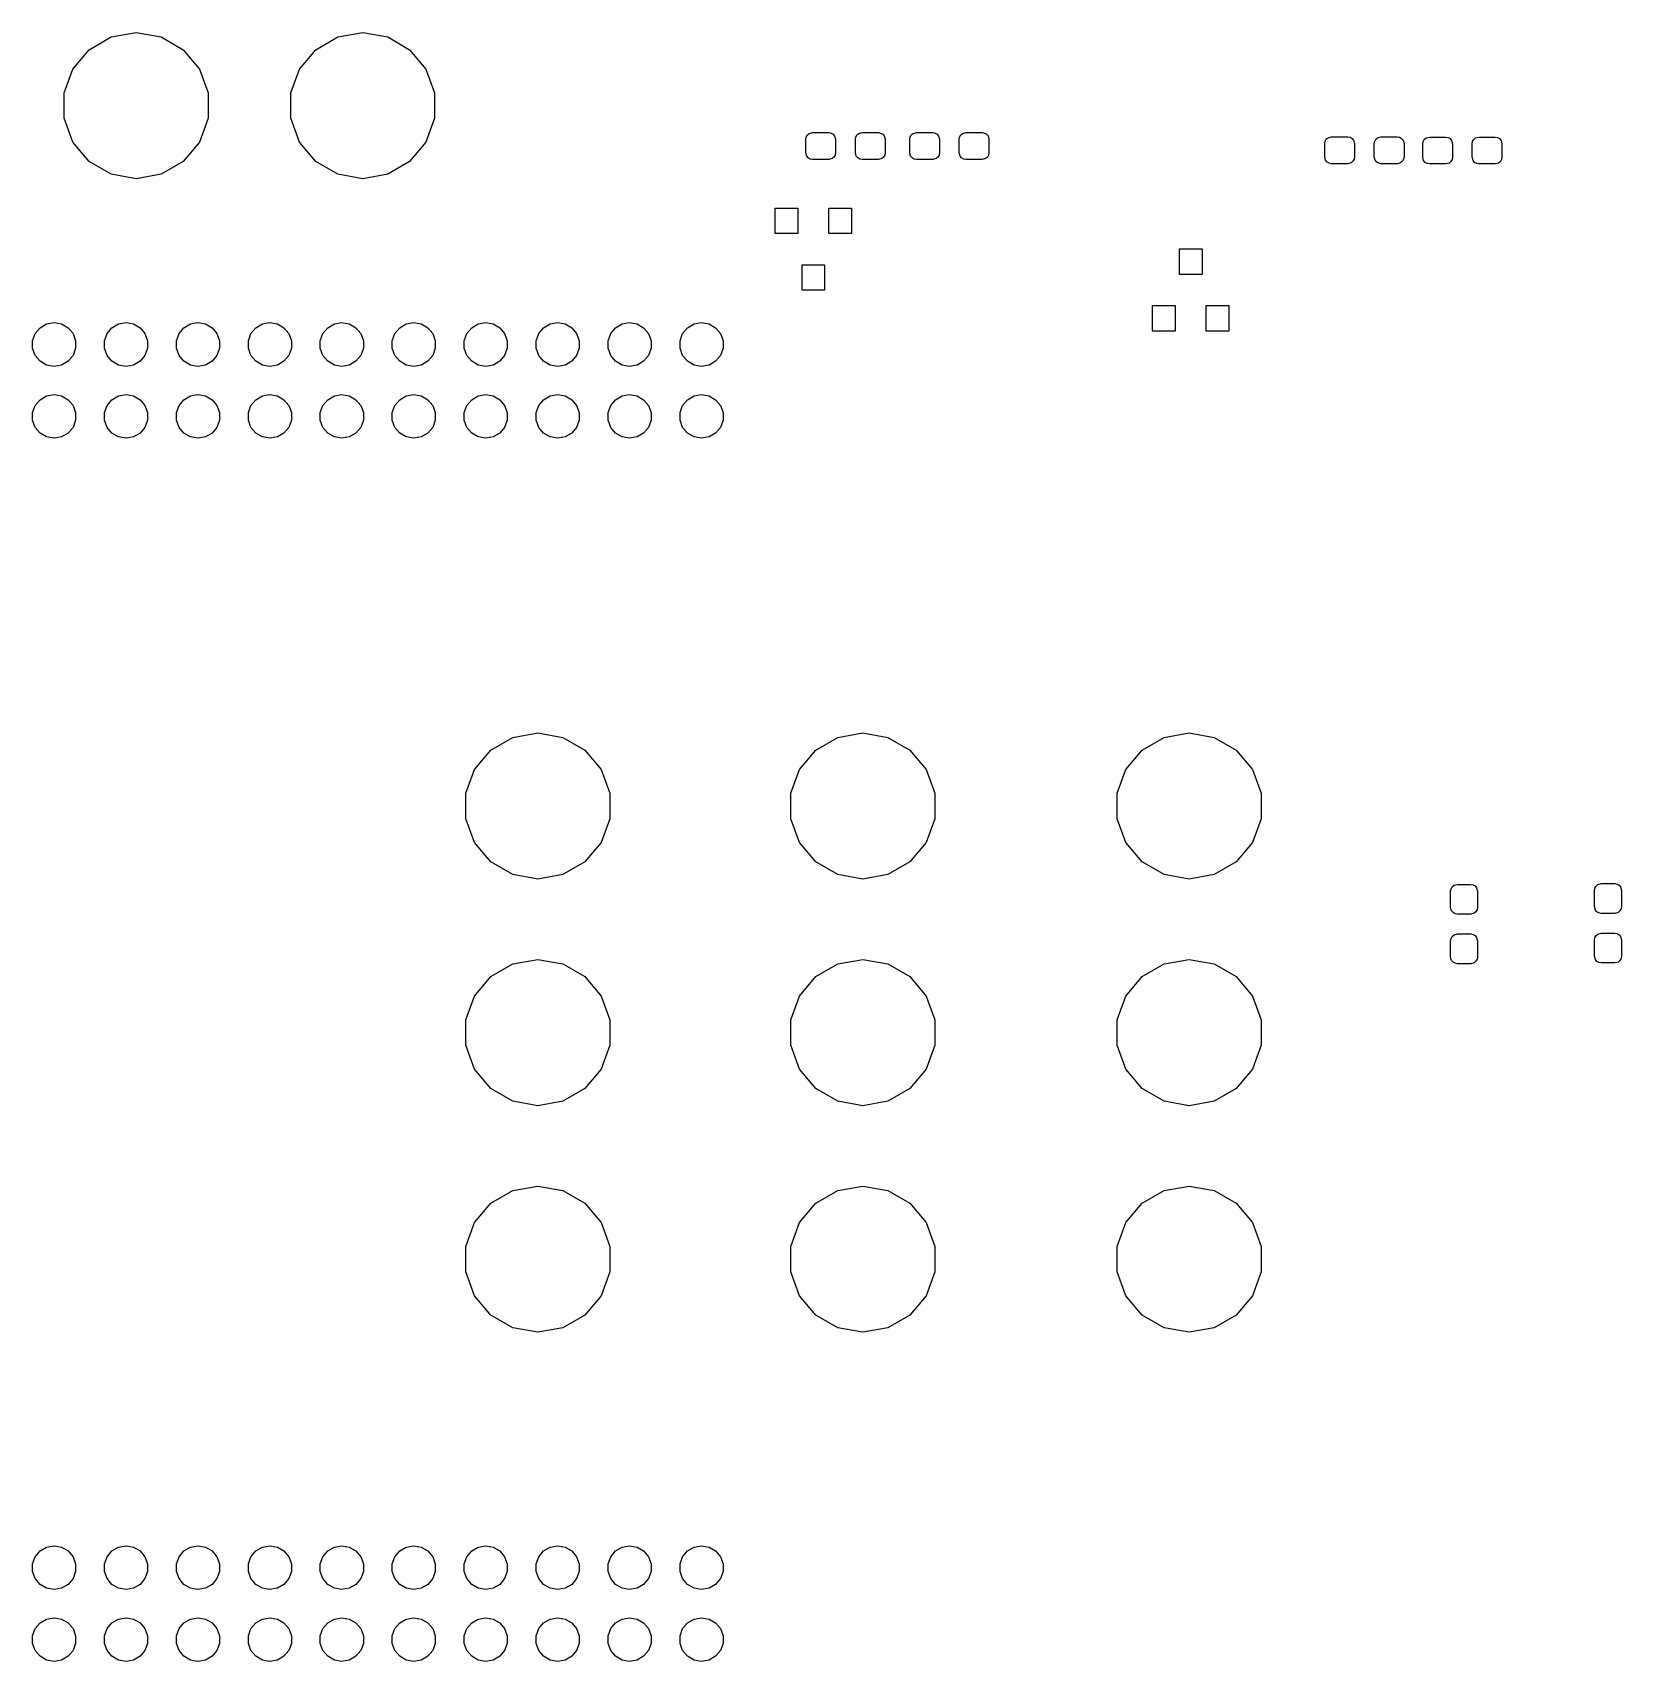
# Model space of a CAD drawing. Extents: x 121 to 242, y -123 to -66.
# Drawn here: x 121.2 to 177.3, y -123.2 to -65.7 of the extents above; entities that cross this region are included whole.
import ezdxf

# ---------------------------------------------------------------- set-up
doc = ezdxf.new("R2010")
doc.units = 0
doc.header["$MEASUREMENT"] = 0
doc.layers.add('BLACK', color=7, linetype='CONTINUOUS')

msp = doc.modelspace()

# ---------------------------------------------------------------- linework, layer by layer
at = {"layer": 'BLACK', "linetype": 'CONTINUOUS'}
for p, q in [((123.158, -66.2994), (123.933, -65.8516)), ((123.933, -65.8516), (124.816, -65.696)), ((124.816, -65.696), (125.698, -65.8516)), ((125.698, -65.8516), (126.473, -66.2994)), ((131.159, -66.2994), (131.934, -65.8516)), ((131.934, -65.8516), (132.817, -65.696)), ((132.817, -65.696), (133.699, -65.8516)), ((133.699, -65.8516), (134.474, -66.2994)), ((122.582, -66.9856), (123.158, -66.2994)), ((126.473, -66.2994), (127.049, -66.9856)), ((130.583, -66.9856), (131.159, -66.2994)), ((134.474, -66.2994), (135.05, -66.9856)), ((122.276, -67.8273), (122.582, -66.9856)), ((127.049, -66.9856), (127.356, -67.8273)), ((130.277, -67.8273), (130.583, -66.9856)), ((135.05, -66.9856), (135.357, -67.8273)), ((122.276, -68.7231), (122.276, -67.8273)), ((127.356, -67.8273), (127.356, -68.7231)), ((130.277, -68.7231), (130.277, -67.8273)), ((135.357, -67.8273), (135.357, -68.7231)), ((122.582, -69.5648), (122.276, -68.7231)), ((127.356, -68.7231), (127.049, -69.5648)), ((130.583, -69.5648), (130.277, -68.7231)), ((135.357, -68.7231), (135.05, -69.5648)), ((123.158, -70.251), (122.582, -69.5648)), ((127.049, -69.5648), (126.473, -70.251)), ((131.159, -70.251), (130.583, -69.5648)), ((135.05, -69.5648), (134.474, -70.251)), ((148.46, -69.4645), (148.474, -69.3833)), ((148.46, -69.9395), (148.46, -69.4645)), ((148.474, -69.3833), (148.516, -69.3118)), ((148.516, -69.3118), (148.579, -69.2588)), ((148.579, -69.2588), (148.697, -69.227)), ((148.697, -69.227), (149.272, -69.227)), ((149.272, -69.227), (149.354, -69.2413)), ((149.354, -69.2413), (149.425, -69.2826)), ((149.425, -69.2826), (149.478, -69.3457)), ((149.478, -69.3457), (149.51, -69.4645)), ((149.51, -69.4645), (149.51, -69.9395)), ((150.21, -69.4645), (150.224, -69.3833)), ((150.21, -69.9395), (150.21, -69.4645)), ((150.224, -69.3833), (150.266, -69.3118)), ((150.266, -69.3118), (150.329, -69.2588)), ((150.329, -69.2588), (150.447, -69.227)), ((150.447, -69.227), (151.022, -69.227)), ((151.022, -69.227), (151.104, -69.2413)), ((151.104, -69.2413), (151.175, -69.2826)), ((151.175, -69.2826), (151.228, -69.3457)), ((151.228, -69.3457), (151.26, -69.4645)), ((151.26, -69.4645), (151.26, -69.9395)), ((152.129, -69.4645), (152.143, -69.3833)), ((152.129, -69.9395), (152.129, -69.4645)), ((152.143, -69.3833), (152.185, -69.3118)), ((152.185, -69.3118), (152.248, -69.2588)), ((152.248, -69.2588), (152.367, -69.227)), ((152.367, -69.227), (152.941, -69.227)), ((152.941, -69.227), (153.023, -69.2413)), ((153.023, -69.2413), (153.094, -69.2826)), ((153.094, -69.2826), (153.147, -69.3457)), ((153.147, -69.3457), (153.179, -69.4645)), ((153.179, -69.4645), (153.179, -69.9395)), ((153.879, -69.4645), (153.893, -69.3833)), ((153.879, -69.9395), (153.879, -69.4645)), ((153.893, -69.3833), (153.935, -69.3118)), ((153.935, -69.3118), (153.998, -69.2588)), ((153.998, -69.2588), (154.117, -69.227)), ((154.117, -69.227), (154.691, -69.227)), ((154.691, -69.227), (154.773, -69.2413)), ((154.773, -69.2413), (154.844, -69.2826)), ((154.844, -69.2826), (154.897, -69.3457)), ((154.897, -69.3457), (154.929, -69.4645)), ((154.929, -69.4645), (154.929, -69.9395)), ((166.783, -69.6125), (166.797, -69.5313)), ((166.797, -69.5313), (166.839, -69.4598)), ((166.839, -69.4598), (166.902, -69.4068)), ((166.902, -69.4068), (167.02, -69.375)), ((167.02, -69.375), (167.595, -69.375)), ((167.595, -69.375), (167.677, -69.3893)), ((167.677, -69.3893), (167.748, -69.4306)), ((167.748, -69.4306), (167.801, -69.4937)), ((167.801, -69.4937), (167.833, -69.6125)), ((168.533, -69.6125), (168.547, -69.5313)), ((168.547, -69.5313), (168.589, -69.4598)), ((168.589, -69.4598), (168.652, -69.4068)), ((168.652, -69.4068), (168.77, -69.375)), ((168.77, -69.375), (169.345, -69.375)), ((169.345, -69.375), (169.427, -69.3893)), ((169.427, -69.3893), (169.498, -69.4306)), ((169.498, -69.4306), (169.551, -69.4937)), ((169.551, -69.4937), (169.583, -69.6125)), ((170.242, -69.6205), (170.256, -69.5393)), ((170.256, -69.5393), (170.298, -69.4678)), ((170.298, -69.4678), (170.361, -69.4148)), ((170.361, -69.4148), (170.48, -69.383)), ((170.48, -69.383), (171.054, -69.383)), ((171.054, -69.383), (171.136, -69.3973)), ((171.136, -69.3973), (171.207, -69.4386)), ((171.207, -69.4386), (171.26, -69.5018)), ((171.26, -69.5018), (171.292, -69.6205)), ((171.992, -69.6205), (172.006, -69.5393)), ((172.006, -69.5393), (172.048, -69.4678)), ((172.048, -69.4678), (172.111, -69.4148)), ((172.111, -69.4148), (172.23, -69.383)), ((172.23, -69.383), (172.804, -69.383)), ((172.804, -69.383), (172.886, -69.3973)), ((172.886, -69.3973), (172.957, -69.4386)), ((172.957, -69.4386), (173.01, -69.5018)), ((173.01, -69.5018), (173.042, -69.6205)), ((148.492, -70.0583), (148.46, -69.9395)), ((148.545, -70.1214), (148.492, -70.0583)), ((148.616, -70.1627), (148.545, -70.1214)), ((149.391, -70.1452), (149.272, -70.177)), ((149.454, -70.0922), (149.391, -70.1452)), ((149.496, -70.0207), (149.454, -70.0922)), ((149.51, -69.9395), (149.496, -70.0207)), ((150.242, -70.0583), (150.21, -69.9395)), ((150.295, -70.1214), (150.242, -70.0583)), ((150.366, -70.1627), (150.295, -70.1214)), ((151.141, -70.1452), (151.022, -70.177)), ((151.204, -70.0922), (151.141, -70.1452)), ((151.246, -70.0207), (151.204, -70.0922)), ((151.26, -69.9395), (151.246, -70.0207)), ((152.161, -70.0583), (152.129, -69.9395)), ((152.214, -70.1214), (152.161, -70.0583)), ((152.285, -70.1627), (152.214, -70.1214)), ((153.06, -70.1452), (152.941, -70.177)), ((153.123, -70.0922), (153.06, -70.1452)), ((153.165, -70.0207), (153.123, -70.0922)), ((153.179, -69.9395), (153.165, -70.0207)), ((153.911, -70.0583), (153.879, -69.9395)), ((153.964, -70.1214), (153.911, -70.0583)), ((154.035, -70.1627), (153.964, -70.1214)), ((154.81, -70.1452), (154.691, -70.177)), ((154.873, -70.0922), (154.81, -70.1452)), ((154.915, -70.0207), (154.873, -70.0922)), ((154.929, -69.9395), (154.915, -70.0207)), ((166.783, -70.0875), (166.783, -69.6125)), ((166.815, -70.2062), (166.783, -70.0875)), ((167.833, -70.0875), (167.819, -70.1687)), ((167.833, -69.6125), (167.833, -70.0875)), ((168.533, -70.0875), (168.533, -69.6125)), ((168.565, -70.2062), (168.533, -70.0875)), ((169.583, -70.0875), (169.569, -70.1687)), ((169.583, -69.6125), (169.583, -70.0875)), ((170.242, -70.0955), (170.242, -69.6205)), ((170.274, -70.2142), (170.242, -70.0955)), ((171.292, -70.0955), (171.278, -70.1767)), ((171.292, -69.6205), (171.292, -70.0955)), ((171.992, -70.0955), (171.992, -69.6205)), ((172.024, -70.2142), (171.992, -70.0955)), ((173.042, -70.0955), (173.028, -70.1767)), ((173.042, -69.6205), (173.042, -70.0955)), ((123.933, -70.6988), (123.158, -70.251)), ((124.816, -70.8544), (123.933, -70.6988)), ((125.698, -70.6988), (124.816, -70.8544)), ((126.473, -70.251), (125.698, -70.6988)), ((131.934, -70.6988), (131.159, -70.251)), ((132.817, -70.8544), (131.934, -70.6988)), ((133.699, -70.6988), (132.817, -70.8544)), ((134.474, -70.251), (133.699, -70.6988)), ((148.697, -70.177), (148.616, -70.1627)), ((149.272, -70.177), (148.697, -70.177)), ((150.447, -70.177), (150.366, -70.1627)), ((151.022, -70.177), (150.447, -70.177)), ((152.367, -70.177), (152.285, -70.1627)), ((152.941, -70.177), (152.367, -70.177)), ((154.117, -70.177), (154.035, -70.1627)), ((154.691, -70.177), (154.117, -70.177)), ((166.868, -70.2694), (166.815, -70.2062)), ((166.939, -70.3107), (166.868, -70.2694)), ((167.02, -70.325), (166.939, -70.3107)), ((167.595, -70.325), (167.02, -70.325)), ((167.714, -70.2932), (167.595, -70.325)), ((167.777, -70.2402), (167.714, -70.2932)), ((167.819, -70.1687), (167.777, -70.2402)), ((168.618, -70.2694), (168.565, -70.2062)), ((168.689, -70.3107), (168.618, -70.2694)), ((168.77, -70.325), (168.689, -70.3107)), ((169.345, -70.325), (168.77, -70.325)), ((169.464, -70.2932), (169.345, -70.325)), ((169.527, -70.2402), (169.464, -70.2932)), ((169.569, -70.1687), (169.527, -70.2402)), ((170.327, -70.2774), (170.274, -70.2142)), ((170.398, -70.3187), (170.327, -70.2774)), ((170.48, -70.333), (170.398, -70.3187)), ((171.054, -70.333), (170.48, -70.333)), ((171.173, -70.3012), (171.054, -70.333)), ((171.236, -70.2482), (171.173, -70.3012)), ((171.278, -70.1767), (171.236, -70.2482)), ((172.077, -70.2774), (172.024, -70.2142)), ((172.148, -70.3187), (172.077, -70.2774)), ((172.23, -70.333), (172.148, -70.3187)), ((172.804, -70.333), (172.23, -70.333)), ((172.923, -70.3012), (172.804, -70.333)), ((172.986, -70.2482), (172.923, -70.3012)), ((173.028, -70.1767), (172.986, -70.2482)), ((147.377, -72.7936), (147.377, -71.8936)), ((147.377, -71.8936), (148.177, -71.8936)), ((148.177, -71.8936), (148.177, -72.7936)), ((149.277, -72.7936), (149.277, -71.8936)), ((149.277, -71.8936), (150.077, -71.8936)), ((150.077, -71.8936), (150.077, -72.7936)), ((148.177, -72.7936), (147.377, -72.7936)), ((150.077, -72.7936), (149.277, -72.7936)), ((161.652, -74.232), (161.652, -73.332)), ((161.652, -73.332), (162.452, -73.332)), ((162.452, -73.332), (162.452, -74.232)), ((148.327, -74.7936), (148.327, -73.8936)), ((148.327, -73.8936), (149.127, -73.8936)), ((149.127, -73.8936), (149.127, -74.7936)), ((162.452, -74.232), (161.652, -74.232)), ((149.127, -74.7936), (148.327, -74.7936)), ((160.702, -76.232), (160.702, -75.332)), ((160.702, -75.332), (161.502, -75.332)), ((161.502, -75.332), (161.502, -76.232)), ((162.602, -76.232), (162.602, -75.332)), ((162.602, -75.332), (163.402, -75.332)), ((163.402, -75.332), (163.402, -76.232)), ((121.16, -76.574), (121.252, -76.3221)), ((121.252, -76.3221), (121.424, -76.1168)), ((121.424, -76.1168), (121.656, -75.9828)), ((121.656, -75.9828), (121.92, -75.9363)), ((121.92, -75.9363), (122.184, -75.9828)), ((122.184, -75.9828), (122.416, -76.1168)), ((122.416, -76.1168), (122.588, -76.3221)), ((122.588, -76.3221), (122.68, -76.574)), ((123.7, -76.574), (123.792, -76.3221)), ((123.792, -76.3221), (123.964, -76.1168)), ((123.964, -76.1168), (124.196, -75.9828)), ((124.196, -75.9828), (124.46, -75.9363)), ((124.46, -75.9363), (124.724, -75.9828)), ((124.724, -75.9828), (124.956, -76.1168)), ((124.956, -76.1168), (125.128, -76.3221)), ((125.128, -76.3221), (125.22, -76.574)), ((126.24, -76.574), (126.332, -76.3221)), ((126.332, -76.3221), (126.504, -76.1168)), ((126.504, -76.1168), (126.736, -75.9828)), ((126.736, -75.9828), (127, -75.9363)), ((127, -75.9363), (127.264, -75.9828)), ((127.264, -75.9828), (127.496, -76.1168)), ((127.496, -76.1168), (127.668, -76.3221)), ((127.668, -76.3221), (127.76, -76.574)), ((128.78, -76.574), (128.872, -76.3221)), ((128.872, -76.3221), (129.044, -76.1168)), ((129.044, -76.1168), (129.276, -75.9828)), ((129.276, -75.9828), (129.54, -75.9363)), ((129.54, -75.9363), (129.804, -75.9828)), ((129.804, -75.9828), (130.036, -76.1168)), ((130.036, -76.1168), (130.208, -76.3221)), ((130.208, -76.3221), (130.3, -76.574)), ((131.32, -76.574), (131.412, -76.3221)), ((131.412, -76.3221), (131.584, -76.1168)), ((131.584, -76.1168), (131.816, -75.9828)), ((131.816, -75.9828), (132.08, -75.9363)), ((132.08, -75.9363), (132.344, -75.9828)), ((132.344, -75.9828), (132.576, -76.1168)), ((132.576, -76.1168), (132.748, -76.3221)), ((132.748, -76.3221), (132.84, -76.574)), ((133.86, -76.574), (133.952, -76.3221)), ((133.952, -76.3221), (134.124, -76.1168)), ((134.124, -76.1168), (134.356, -75.9828)), ((134.356, -75.9828), (134.62, -75.9363)), ((134.62, -75.9363), (134.884, -75.9828)), ((134.884, -75.9828), (135.116, -76.1168)), ((135.116, -76.1168), (135.288, -76.3221)), ((135.288, -76.3221), (135.38, -76.574)), ((136.4, -76.574), (136.492, -76.3221)), ((136.492, -76.3221), (136.664, -76.1168)), ((136.664, -76.1168), (136.896, -75.9828)), ((136.896, -75.9828), (137.16, -75.9363)), ((137.16, -75.9363), (137.424, -75.9828)), ((137.424, -75.9828), (137.656, -76.1168)), ((137.656, -76.1168), (137.828, -76.3221)), ((137.828, -76.3221), (137.92, -76.574)), ((138.94, -76.574), (139.032, -76.3221)), ((139.032, -76.3221), (139.204, -76.1168)), ((139.204, -76.1168), (139.436, -75.9828)), ((139.436, -75.9828), (139.7, -75.9363)), ((139.7, -75.9363), (139.964, -75.9828)), ((139.964, -75.9828), (140.196, -76.1168)), ((140.196, -76.1168), (140.368, -76.3221)), ((140.368, -76.3221), (140.46, -76.574)), ((141.48, -76.574), (141.572, -76.3221)), ((141.572, -76.3221), (141.744, -76.1168)), ((141.744, -76.1168), (141.976, -75.9828)), ((141.976, -75.9828), (142.24, -75.9363)), ((142.24, -75.9363), (142.504, -75.9828)), ((142.504, -75.9828), (142.736, -76.1168)), ((142.736, -76.1168), (142.908, -76.3221)), ((142.908, -76.3221), (143, -76.574)), ((144.02, -76.574), (144.112, -76.3221)), ((144.112, -76.3221), (144.284, -76.1168)), ((144.284, -76.1168), (144.516, -75.9828)), ((144.516, -75.9828), (144.78, -75.9363)), ((144.78, -75.9363), (145.044, -75.9828)), ((145.044, -75.9828), (145.276, -76.1168)), ((145.276, -76.1168), (145.448, -76.3221)), ((145.448, -76.3221), (145.54, -76.574)), ((161.502, -76.232), (160.702, -76.232)), ((163.402, -76.232), (162.602, -76.232)), ((121.16, -76.842), (121.16, -76.574)), ((121.252, -77.0939), (121.16, -76.842)), ((122.68, -76.842), (122.588, -77.0939)), ((122.68, -76.574), (122.68, -76.842)), ((123.7, -76.842), (123.7, -76.574)), ((123.792, -77.0939), (123.7, -76.842)), ((125.22, -76.842), (125.128, -77.0939)), ((125.22, -76.574), (125.22, -76.842)), ((126.24, -76.842), (126.24, -76.574)), ((126.332, -77.0939), (126.24, -76.842)), ((127.76, -76.842), (127.668, -77.0939)), ((127.76, -76.574), (127.76, -76.842)), ((128.78, -76.842), (128.78, -76.574)), ((128.872, -77.0939), (128.78, -76.842)), ((130.3, -76.842), (130.208, -77.0939)), ((130.3, -76.574), (130.3, -76.842)), ((131.32, -76.842), (131.32, -76.574)), ((131.412, -77.0939), (131.32, -76.842)), ((132.84, -76.842), (132.748, -77.0939)), ((132.84, -76.574), (132.84, -76.842)), ((133.86, -76.842), (133.86, -76.574)), ((133.952, -77.0939), (133.86, -76.842)), ((135.38, -76.842), (135.288, -77.0939)), ((135.38, -76.574), (135.38, -76.842)), ((136.4, -76.842), (136.4, -76.574)), ((136.492, -77.0939), (136.4, -76.842)), ((137.92, -76.842), (137.828, -77.0939)), ((137.92, -76.574), (137.92, -76.842)), ((138.94, -76.842), (138.94, -76.574)), ((139.032, -77.0939), (138.94, -76.842)), ((140.46, -76.842), (140.368, -77.0939)), ((140.46, -76.574), (140.46, -76.842)), ((141.48, -76.842), (141.48, -76.574)), ((141.572, -77.0939), (141.48, -76.842)), ((143, -76.842), (142.908, -77.0939)), ((143, -76.574), (143, -76.842)), ((144.02, -76.842), (144.02, -76.574)), ((144.112, -77.0939), (144.02, -76.842)), ((145.54, -76.842), (145.448, -77.0939)), ((145.54, -76.574), (145.54, -76.842)), ((121.424, -77.2992), (121.252, -77.0939)), ((121.656, -77.4332), (121.424, -77.2992)), ((121.92, -77.4797), (121.656, -77.4332)), ((122.184, -77.4332), (121.92, -77.4797)), ((122.416, -77.2992), (122.184, -77.4332)), ((122.588, -77.0939), (122.416, -77.2992)), ((123.964, -77.2992), (123.792, -77.0939)), ((124.196, -77.4332), (123.964, -77.2992)), ((124.46, -77.4797), (124.196, -77.4332)), ((124.724, -77.4332), (124.46, -77.4797)), ((124.956, -77.2992), (124.724, -77.4332)), ((125.128, -77.0939), (124.956, -77.2992)), ((126.504, -77.2992), (126.332, -77.0939)), ((126.736, -77.4332), (126.504, -77.2992)), ((127, -77.4797), (126.736, -77.4332)), ((127.264, -77.4332), (127, -77.4797)), ((127.496, -77.2992), (127.264, -77.4332)), ((127.668, -77.0939), (127.496, -77.2992)), ((129.044, -77.2992), (128.872, -77.0939)), ((129.276, -77.4332), (129.044, -77.2992)), ((129.54, -77.4797), (129.276, -77.4332)), ((129.804, -77.4332), (129.54, -77.4797)), ((130.036, -77.2992), (129.804, -77.4332)), ((130.208, -77.0939), (130.036, -77.2992)), ((131.584, -77.2992), (131.412, -77.0939)), ((131.816, -77.4332), (131.584, -77.2992)), ((132.08, -77.4797), (131.816, -77.4332)), ((132.344, -77.4332), (132.08, -77.4797)), ((132.576, -77.2992), (132.344, -77.4332)), ((132.748, -77.0939), (132.576, -77.2992)), ((134.124, -77.2992), (133.952, -77.0939)), ((134.356, -77.4332), (134.124, -77.2992)), ((134.62, -77.4797), (134.356, -77.4332)), ((134.884, -77.4332), (134.62, -77.4797)), ((135.116, -77.2992), (134.884, -77.4332)), ((135.288, -77.0939), (135.116, -77.2992)), ((136.664, -77.2992), (136.492, -77.0939)), ((136.896, -77.4332), (136.664, -77.2992)), ((137.16, -77.4797), (136.896, -77.4332)), ((137.424, -77.4332), (137.16, -77.4797)), ((137.656, -77.2992), (137.424, -77.4332)), ((137.828, -77.0939), (137.656, -77.2992)), ((139.204, -77.2992), (139.032, -77.0939)), ((139.436, -77.4332), (139.204, -77.2992)), ((139.7, -77.4797), (139.436, -77.4332)), ((139.964, -77.4332), (139.7, -77.4797)), ((140.196, -77.2992), (139.964, -77.4332)), ((140.368, -77.0939), (140.196, -77.2992)), ((141.744, -77.2992), (141.572, -77.0939)), ((141.976, -77.4332), (141.744, -77.2992)), ((142.24, -77.4797), (141.976, -77.4332)), ((142.504, -77.4332), (142.24, -77.4797)), ((142.736, -77.2992), (142.504, -77.4332)), ((142.908, -77.0939), (142.736, -77.2992)), ((144.284, -77.2992), (144.112, -77.0939)), ((144.516, -77.4332), (144.284, -77.2992)), ((144.78, -77.4797), (144.516, -77.4332)), ((145.044, -77.4332), (144.78, -77.4797)), ((145.276, -77.2992), (145.044, -77.4332)), ((145.448, -77.0939), (145.276, -77.2992)), ((121.252, -78.8621), (121.424, -78.6568)), ((121.424, -78.6568), (121.656, -78.5228)), ((121.656, -78.5228), (121.92, -78.4763)), ((121.92, -78.4763), (122.184, -78.5228)), ((122.184, -78.5228), (122.416, -78.6568)), ((122.416, -78.6568), (122.588, -78.8621)), ((123.792, -78.8621), (123.964, -78.6568)), ((123.964, -78.6568), (124.196, -78.5228)), ((124.196, -78.5228), (124.46, -78.4763)), ((124.46, -78.4763), (124.724, -78.5228)), ((124.724, -78.5228), (124.956, -78.6568)), ((124.956, -78.6568), (125.128, -78.8621)), ((126.332, -78.8621), (126.504, -78.6568)), ((126.504, -78.6568), (126.736, -78.5228)), ((126.736, -78.5228), (127, -78.4763)), ((127, -78.4763), (127.264, -78.5228)), ((127.264, -78.5228), (127.496, -78.6568)), ((127.496, -78.6568), (127.668, -78.8621)), ((128.872, -78.8621), (129.044, -78.6568)), ((129.044, -78.6568), (129.276, -78.5228)), ((129.276, -78.5228), (129.54, -78.4763)), ((129.54, -78.4763), (129.804, -78.5228)), ((129.804, -78.5228), (130.036, -78.6568)), ((130.036, -78.6568), (130.208, -78.8621)), ((131.412, -78.8621), (131.584, -78.6568)), ((131.584, -78.6568), (131.816, -78.5228)), ((131.816, -78.5228), (132.08, -78.4763)), ((132.08, -78.4763), (132.344, -78.5228)), ((132.344, -78.5228), (132.576, -78.6568)), ((132.576, -78.6568), (132.748, -78.8621)), ((133.952, -78.8621), (134.124, -78.6568)), ((134.124, -78.6568), (134.356, -78.5228)), ((134.356, -78.5228), (134.62, -78.4763)), ((134.62, -78.4763), (134.884, -78.5228)), ((134.884, -78.5228), (135.116, -78.6568)), ((135.116, -78.6568), (135.288, -78.8621)), ((136.492, -78.8621), (136.664, -78.6568)), ((136.664, -78.6568), (136.896, -78.5228)), ((136.896, -78.5228), (137.16, -78.4763)), ((137.16, -78.4763), (137.424, -78.5228)), ((137.424, -78.5228), (137.656, -78.6568)), ((137.656, -78.6568), (137.828, -78.8621)), ((139.032, -78.8621), (139.204, -78.6568)), ((139.204, -78.6568), (139.436, -78.5228)), ((139.436, -78.5228), (139.7, -78.4763)), ((139.7, -78.4763), (139.964, -78.5228)), ((139.964, -78.5228), (140.196, -78.6568)), ((140.196, -78.6568), (140.368, -78.8621)), ((141.572, -78.8621), (141.744, -78.6568)), ((141.744, -78.6568), (141.976, -78.5228)), ((141.976, -78.5228), (142.24, -78.4763)), ((142.24, -78.4763), (142.504, -78.5228)), ((142.504, -78.5228), (142.736, -78.6568)), ((142.736, -78.6568), (142.908, -78.8621)), ((144.112, -78.8621), (144.284, -78.6568)), ((144.284, -78.6568), (144.516, -78.5228)), ((144.516, -78.5228), (144.78, -78.4763)), ((144.78, -78.4763), (145.044, -78.5228)), ((145.044, -78.5228), (145.276, -78.6568)), ((145.276, -78.6568), (145.448, -78.8621)), ((121.16, -79.114), (121.252, -78.8621)), ((121.16, -79.382), (121.16, -79.114)), ((122.588, -78.8621), (122.68, -79.114)), ((122.68, -79.114), (122.68, -79.382)), ((123.7, -79.114), (123.792, -78.8621)), ((123.7, -79.382), (123.7, -79.114)), ((125.128, -78.8621), (125.22, -79.114)), ((125.22, -79.114), (125.22, -79.382)), ((126.24, -79.114), (126.332, -78.8621)), ((126.24, -79.382), (126.24, -79.114)), ((127.668, -78.8621), (127.76, -79.114)), ((127.76, -79.114), (127.76, -79.382)), ((128.78, -79.114), (128.872, -78.8621)), ((128.78, -79.382), (128.78, -79.114)), ((130.208, -78.8621), (130.3, -79.114)), ((130.3, -79.114), (130.3, -79.382)), ((131.32, -79.114), (131.412, -78.8621)), ((131.32, -79.382), (131.32, -79.114)), ((132.748, -78.8621), (132.84, -79.114)), ((132.84, -79.114), (132.84, -79.382)), ((133.86, -79.114), (133.952, -78.8621)), ((133.86, -79.382), (133.86, -79.114)), ((135.288, -78.8621), (135.38, -79.114)), ((135.38, -79.114), (135.38, -79.382)), ((136.4, -79.114), (136.492, -78.8621)), ((136.4, -79.382), (136.4, -79.114)), ((137.828, -78.8621), (137.92, -79.114)), ((137.92, -79.114), (137.92, -79.382)), ((138.94, -79.114), (139.032, -78.8621)), ((138.94, -79.382), (138.94, -79.114)), ((140.368, -78.8621), (140.46, -79.114)), ((140.46, -79.114), (140.46, -79.382)), ((141.48, -79.114), (141.572, -78.8621)), ((141.48, -79.382), (141.48, -79.114)), ((142.908, -78.8621), (143, -79.114)), ((143, -79.114), (143, -79.382)), ((144.02, -79.114), (144.112, -78.8621)), ((144.02, -79.382), (144.02, -79.114)), ((145.448, -78.8621), (145.54, -79.114)), ((145.54, -79.114), (145.54, -79.382)), ((121.252, -79.6339), (121.16, -79.382)), ((121.424, -79.8392), (121.252, -79.6339)), ((121.656, -79.9732), (121.424, -79.8392)), ((122.416, -79.8392), (122.184, -79.9732)), ((122.588, -79.6339), (122.416, -79.8392)), ((122.68, -79.382), (122.588, -79.6339)), ((123.792, -79.6339), (123.7, -79.382)), ((123.964, -79.8392), (123.792, -79.6339)), ((124.196, -79.9732), (123.964, -79.8392)), ((124.956, -79.8392), (124.724, -79.9732)), ((125.128, -79.6339), (124.956, -79.8392)), ((125.22, -79.382), (125.128, -79.6339)), ((126.332, -79.6339), (126.24, -79.382)), ((126.504, -79.8392), (126.332, -79.6339)), ((126.736, -79.9732), (126.504, -79.8392)), ((127.496, -79.8392), (127.264, -79.9732)), ((127.668, -79.6339), (127.496, -79.8392)), ((127.76, -79.382), (127.668, -79.6339)), ((128.872, -79.6339), (128.78, -79.382)), ((129.044, -79.8392), (128.872, -79.6339)), ((129.276, -79.9732), (129.044, -79.8392)), ((130.036, -79.8392), (129.804, -79.9732)), ((130.208, -79.6339), (130.036, -79.8392)), ((130.3, -79.382), (130.208, -79.6339)), ((131.412, -79.6339), (131.32, -79.382)), ((131.584, -79.8392), (131.412, -79.6339)), ((131.816, -79.9732), (131.584, -79.8392)), ((132.576, -79.8392), (132.344, -79.9732)), ((132.748, -79.6339), (132.576, -79.8392)), ((132.84, -79.382), (132.748, -79.6339)), ((133.952, -79.6339), (133.86, -79.382)), ((134.124, -79.8392), (133.952, -79.6339)), ((134.356, -79.9732), (134.124, -79.8392)), ((135.116, -79.8392), (134.884, -79.9732)), ((135.288, -79.6339), (135.116, -79.8392)), ((135.38, -79.382), (135.288, -79.6339)), ((136.492, -79.6339), (136.4, -79.382)), ((136.664, -79.8392), (136.492, -79.6339)), ((136.896, -79.9732), (136.664, -79.8392)), ((137.656, -79.8392), (137.424, -79.9732)), ((137.828, -79.6339), (137.656, -79.8392)), ((137.92, -79.382), (137.828, -79.6339)), ((139.032, -79.6339), (138.94, -79.382)), ((139.204, -79.8392), (139.032, -79.6339)), ((139.436, -79.9732), (139.204, -79.8392)), ((140.196, -79.8392), (139.964, -79.9732)), ((140.368, -79.6339), (140.196, -79.8392)), ((140.46, -79.382), (140.368, -79.6339)), ((141.572, -79.6339), (141.48, -79.382)), ((141.744, -79.8392), (141.572, -79.6339)), ((141.976, -79.9732), (141.744, -79.8392)), ((142.736, -79.8392), (142.504, -79.9732)), ((142.908, -79.6339), (142.736, -79.8392)), ((143, -79.382), (142.908, -79.6339)), ((144.112, -79.6339), (144.02, -79.382)), ((144.284, -79.8392), (144.112, -79.6339)), ((144.516, -79.9732), (144.284, -79.8392)), ((145.276, -79.8392), (145.044, -79.9732)), ((145.448, -79.6339), (145.276, -79.8392)), ((145.54, -79.382), (145.448, -79.6339)), ((121.92, -80.0197), (121.656, -79.9732)), ((122.184, -79.9732), (121.92, -80.0197)), ((124.46, -80.0197), (124.196, -79.9732)), ((124.724, -79.9732), (124.46, -80.0197)), ((127, -80.0197), (126.736, -79.9732)), ((127.264, -79.9732), (127, -80.0197)), ((129.54, -80.0197), (129.276, -79.9732)), ((129.804, -79.9732), (129.54, -80.0197)), ((132.08, -80.0197), (131.816, -79.9732)), ((132.344, -79.9732), (132.08, -80.0197)), ((134.62, -80.0197), (134.356, -79.9732)), ((134.884, -79.9732), (134.62, -80.0197)), ((137.16, -80.0197), (136.896, -79.9732)), ((137.424, -79.9732), (137.16, -80.0197)), ((139.7, -80.0197), (139.436, -79.9732)), ((139.964, -79.9732), (139.7, -80.0197)), ((142.24, -80.0197), (141.976, -79.9732)), ((142.504, -79.9732), (142.24, -80.0197)), ((144.78, -80.0197), (144.516, -79.9732)), ((145.044, -79.9732), (144.78, -80.0197)), ((137.342, -91.0242), (138.118, -90.5764)), ((138.118, -90.5764), (139, -90.4208)), ((139, -90.4208), (139.882, -90.5764)), ((139.882, -90.5764), (140.658, -91.0242)), ((148.817, -91.0242), (149.593, -90.5764)), ((149.593, -90.5764), (150.475, -90.4208)), ((150.475, -90.4208), (151.357, -90.5764)), ((151.357, -90.5764), (152.133, -91.0242)), ((160.342, -91.0242), (161.118, -90.5764)), ((161.118, -90.5764), (162, -90.4208)), ((162, -90.4208), (162.882, -90.5764)), ((162.882, -90.5764), (163.658, -91.0242)), ((136.766, -91.7104), (137.342, -91.0242)), ((140.658, -91.0242), (141.234, -91.7104)), ((148.241, -91.7104), (148.817, -91.0242)), ((152.133, -91.0242), (152.709, -91.7104)), ((159.766, -91.7104), (160.342, -91.0242)), ((163.658, -91.0242), (164.234, -91.7104)), ((136.46, -92.5521), (136.766, -91.7104)), ((141.234, -91.7104), (141.54, -92.5521)), ((147.935, -92.5521), (148.241, -91.7104)), ((152.709, -91.7104), (153.015, -92.5521)), ((159.46, -92.5521), (159.766, -91.7104)), ((164.234, -91.7104), (164.54, -92.5521)), ((136.46, -93.4479), (136.46, -92.5521)), ((141.54, -92.5521), (141.54, -93.4479)), ((147.935, -93.4479), (147.935, -92.5521)), ((153.015, -92.5521), (153.015, -93.4479)), ((159.46, -93.4479), (159.46, -92.5521)), ((164.54, -92.5521), (164.54, -93.4479)), ((136.766, -94.2896), (136.46, -93.4479)), ((141.54, -93.4479), (141.234, -94.2896)), ((148.241, -94.2896), (147.935, -93.4479)), ((153.015, -93.4479), (152.709, -94.2896)), ((159.766, -94.2896), (159.46, -93.4479)), ((164.54, -93.4479), (164.234, -94.2896)), ((137.342, -94.9758), (136.766, -94.2896)), ((141.234, -94.2896), (140.658, -94.9758)), ((148.817, -94.9758), (148.241, -94.2896)), ((152.709, -94.2896), (152.133, -94.9758)), ((160.342, -94.9758), (159.766, -94.2896)), ((164.234, -94.2896), (163.658, -94.9758)), ((138.118, -95.4236), (137.342, -94.9758)), ((139, -95.5792), (138.118, -95.4236)), ((139.882, -95.4236), (139, -95.5792)), ((140.658, -94.9758), (139.882, -95.4236)), ((149.593, -95.4236), (148.817, -94.9758)), ((150.475, -95.5792), (149.593, -95.4236)), ((151.357, -95.4236), (150.475, -95.5792)), ((152.133, -94.9758), (151.357, -95.4236)), ((161.118, -95.4236), (160.342, -94.9758)), ((162, -95.5792), (161.118, -95.4236)), ((162.882, -95.4236), (162, -95.5792)), ((163.658, -94.9758), (162.882, -95.4236)), ((171.229, -96.0065), (171.243, -95.9253)), ((171.229, -96.5815), (171.229, -96.0065)), ((171.243, -95.9253), (171.285, -95.8538)), ((171.285, -95.8538), (171.348, -95.8008)), ((171.348, -95.8008), (171.466, -95.769)), ((171.466, -95.769), (171.941, -95.769)), ((171.941, -95.769), (172.023, -95.7833)), ((172.023, -95.7833), (172.094, -95.8246)), ((172.094, -95.8246), (172.147, -95.8877)), ((172.147, -95.8877), (172.179, -96.0065)), ((172.179, -96.0065), (172.179, -96.5815)), ((176.309, -95.9785), (176.323, -95.8973)), ((176.309, -96.5535), (176.309, -95.9785)), ((176.323, -95.8973), (176.365, -95.8258)), ((176.365, -95.8258), (176.428, -95.7728)), ((176.428, -95.7728), (176.546, -95.741)), ((176.546, -95.741), (177.022, -95.741)), ((177.022, -95.741), (177.103, -95.7553)), ((177.103, -95.7553), (177.174, -95.7966)), ((177.174, -95.7966), (177.227, -95.8597)), ((177.227, -95.8597), (177.259, -95.9785)), ((177.259, -95.9785), (177.259, -96.5535)), ((171.261, -96.7002), (171.229, -96.5815)), ((172.179, -96.5815), (172.165, -96.6627)), ((176.341, -96.6722), (176.309, -96.5535)), ((177.259, -96.5535), (177.245, -96.6347)), ((171.314, -96.7634), (171.261, -96.7002)), ((171.385, -96.8047), (171.314, -96.7634)), ((171.466, -96.819), (171.385, -96.8047)), ((171.941, -96.819), (171.466, -96.819)), ((172.06, -96.7872), (171.941, -96.819)), ((172.123, -96.7342), (172.06, -96.7872)), ((172.165, -96.6627), (172.123, -96.7342)), ((176.394, -96.7354), (176.341, -96.6722)), ((176.465, -96.7767), (176.394, -96.7354)), ((176.546, -96.791), (176.465, -96.7767)), ((177.022, -96.791), (176.546, -96.791)), ((177.14, -96.7592), (177.022, -96.791)), ((177.203, -96.7062), (177.14, -96.7592)), ((177.245, -96.6347), (177.203, -96.7062)), ((171.229, -97.7565), (171.243, -97.6753)), ((171.229, -98.3315), (171.229, -97.7565)), ((171.243, -97.6753), (171.285, -97.6038)), ((171.285, -97.6038), (171.348, -97.5508)), ((171.348, -97.5508), (171.466, -97.519)), ((171.466, -97.519), (171.941, -97.519)), ((171.941, -97.519), (172.023, -97.5333)), ((172.023, -97.5333), (172.094, -97.5746)), ((172.094, -97.5746), (172.147, -97.6377)), ((172.147, -97.6377), (172.179, -97.7565)), ((172.179, -97.7565), (172.179, -98.3315)), ((176.309, -97.7285), (176.323, -97.6473)), ((176.309, -98.3035), (176.309, -97.7285)), ((176.323, -97.6473), (176.365, -97.5758)), ((176.365, -97.5758), (176.428, -97.5228)), ((176.428, -97.5228), (176.546, -97.491)), ((176.546, -97.491), (177.022, -97.491)), ((177.022, -97.491), (177.103, -97.5053)), ((177.103, -97.5053), (177.174, -97.5466)), ((177.174, -97.5466), (177.227, -97.6097)), ((177.227, -97.6097), (177.259, -97.7285)), ((177.259, -97.7285), (177.259, -98.3035)), ((171.261, -98.4502), (171.229, -98.3315)), ((172.179, -98.3315), (172.165, -98.4127)), ((176.341, -98.4222), (176.309, -98.3035)), ((177.259, -98.3035), (177.245, -98.3847)), ((137.342, -99.0252), (138.118, -98.5774)), ((138.118, -98.5774), (139, -98.4218)), ((139, -98.4218), (139.882, -98.5774)), ((139.882, -98.5774), (140.658, -99.0252)), ((148.817, -99.0252), (149.593, -98.5774)), ((149.593, -98.5774), (150.475, -98.4218)), ((150.475, -98.4218), (151.357, -98.5774)), ((151.357, -98.5774), (152.133, -99.0252)), ((160.342, -99.0252), (161.118, -98.5774)), ((161.118, -98.5774), (162, -98.4218)), ((162, -98.4218), (162.882, -98.5774)), ((162.882, -98.5774), (163.658, -99.0252)), ((171.314, -98.5134), (171.261, -98.4502)), ((171.385, -98.5547), (171.314, -98.5134)), ((171.466, -98.569), (171.385, -98.5547)), ((171.941, -98.569), (171.466, -98.569)), ((172.06, -98.5372), (171.941, -98.569)), ((172.123, -98.4842), (172.06, -98.5372)), ((172.165, -98.4127), (172.123, -98.4842)), ((176.394, -98.4854), (176.341, -98.4222)), ((176.465, -98.5267), (176.394, -98.4854)), ((176.546, -98.541), (176.465, -98.5267)), ((177.022, -98.541), (176.546, -98.541)), ((177.14, -98.5092), (177.022, -98.541)), ((177.203, -98.4562), (177.14, -98.5092)), ((177.245, -98.3847), (177.203, -98.4562)), ((136.766, -99.7114), (137.342, -99.0252)), ((140.658, -99.0252), (141.234, -99.7114)), ((148.241, -99.7114), (148.817, -99.0252)), ((152.133, -99.0252), (152.709, -99.7114)), ((159.766, -99.7114), (160.342, -99.0252)), ((163.658, -99.0252), (164.234, -99.7114)), ((136.46, -100.553), (136.766, -99.7114)), ((141.234, -99.7114), (141.54, -100.553)), ((147.935, -100.553), (148.241, -99.7114)), ((152.709, -99.7114), (153.015, -100.553)), ((159.46, -100.553), (159.766, -99.7114)), ((164.234, -99.7114), (164.54, -100.553)), ((136.46, -101.449), (136.46, -100.553)), ((141.54, -100.553), (141.54, -101.449)), ((147.935, -101.449), (147.935, -100.553)), ((153.015, -100.553), (153.015, -101.449)), ((159.46, -101.449), (159.46, -100.553)), ((164.54, -100.553), (164.54, -101.449)), ((136.766, -102.291), (136.46, -101.449)), ((141.54, -101.449), (141.234, -102.291)), ((148.241, -102.291), (147.935, -101.449)), ((153.015, -101.449), (152.709, -102.291)), ((159.766, -102.291), (159.46, -101.449)), ((164.54, -101.449), (164.234, -102.291)), ((137.342, -102.977), (136.766, -102.291)), ((141.234, -102.291), (140.658, -102.977)), ((148.817, -102.977), (148.241, -102.291)), ((152.709, -102.291), (152.133, -102.977)), ((160.342, -102.977), (159.766, -102.291)), ((164.234, -102.291), (163.658, -102.977)), ((138.118, -103.425), (137.342, -102.977)), ((139, -103.58), (138.118, -103.425)), ((139.882, -103.425), (139, -103.58)), ((140.658, -102.977), (139.882, -103.425)), ((149.593, -103.425), (148.817, -102.977)), ((150.475, -103.58), (149.593, -103.425)), ((151.357, -103.425), (150.475, -103.58)), ((152.133, -102.977), (151.357, -103.425)), ((161.118, -103.425), (160.342, -102.977)), ((162, -103.58), (161.118, -103.425)), ((162.882, -103.425), (162, -103.58)), ((163.658, -102.977), (162.882, -103.425)), ((137.342, -107.024), (138.118, -106.576)), ((138.118, -106.576), (139, -106.421)), ((139, -106.421), (139.882, -106.576)), ((139.882, -106.576), (140.658, -107.024)), ((148.817, -107.024), (149.593, -106.576)), ((149.593, -106.576), (150.475, -106.421)), ((150.475, -106.421), (151.357, -106.576)), ((151.357, -106.576), (152.133, -107.024)), ((160.342, -107.024), (161.118, -106.576)), ((161.118, -106.576), (162, -106.421)), ((162, -106.421), (162.882, -106.576)), ((162.882, -106.576), (163.658, -107.024)), ((136.766, -107.71), (137.342, -107.024)), ((140.658, -107.024), (141.234, -107.71)), ((148.241, -107.71), (148.817, -107.024)), ((152.133, -107.024), (152.709, -107.71)), ((159.766, -107.71), (160.342, -107.024)), ((163.658, -107.024), (164.234, -107.71)), ((136.46, -108.552), (136.766, -107.71)), ((141.234, -107.71), (141.54, -108.552)), ((147.935, -108.552), (148.241, -107.71)), ((152.709, -107.71), (153.015, -108.552)), ((159.46, -108.552), (159.766, -107.71)), ((164.234, -107.71), (164.54, -108.552)), ((136.46, -109.448), (136.46, -108.552)), ((141.54, -108.552), (141.54, -109.448)), ((147.935, -109.448), (147.935, -108.552)), ((153.015, -108.552), (153.015, -109.448)), ((159.46, -109.448), (159.46, -108.552)), ((164.54, -108.552), (164.54, -109.448)), ((136.766, -110.29), (136.46, -109.448)), ((141.54, -109.448), (141.234, -110.29)), ((148.241, -110.29), (147.935, -109.448)), ((153.015, -109.448), (152.709, -110.29)), ((159.766, -110.29), (159.46, -109.448)), ((164.54, -109.448), (164.234, -110.29)), ((137.342, -110.976), (136.766, -110.29)), ((141.234, -110.29), (140.658, -110.976)), ((148.817, -110.976), (148.241, -110.29)), ((152.709, -110.29), (152.133, -110.976)), ((160.342, -110.976), (159.766, -110.29)), ((164.234, -110.29), (163.658, -110.976)), ((138.118, -111.424), (137.342, -110.976)), ((140.658, -110.976), (139.882, -111.424)), ((149.593, -111.424), (148.817, -110.976)), ((152.133, -110.976), (151.357, -111.424)), ((161.118, -111.424), (160.342, -110.976)), ((163.658, -110.976), (162.882, -111.424)), ((139, -111.579), (138.118, -111.424)), ((139.882, -111.424), (139, -111.579)), ((150.475, -111.579), (149.593, -111.424)), ((151.357, -111.424), (150.475, -111.579)), ((162, -111.579), (161.118, -111.424)), ((162.882, -111.424), (162, -111.579)), ((121.16, -119.754), (121.252, -119.502)), ((121.252, -119.502), (121.424, -119.297)), ((121.424, -119.297), (121.656, -119.163)), ((121.656, -119.163), (121.92, -119.116)), ((121.92, -119.116), (122.184, -119.163)), ((122.184, -119.163), (122.416, -119.297)), ((122.416, -119.297), (122.588, -119.502)), ((122.588, -119.502), (122.68, -119.754)), ((123.7, -119.754), (123.792, -119.502)), ((123.792, -119.502), (123.964, -119.297)), ((123.964, -119.297), (124.196, -119.163)), ((124.196, -119.163), (124.46, -119.116)), ((124.46, -119.116), (124.724, -119.163)), ((124.724, -119.163), (124.956, -119.297)), ((124.956, -119.297), (125.128, -119.502)), ((125.128, -119.502), (125.22, -119.754)), ((126.24, -119.754), (126.332, -119.502)), ((126.332, -119.502), (126.504, -119.297)), ((126.504, -119.297), (126.736, -119.163)), ((126.736, -119.163), (127, -119.116)), ((127, -119.116), (127.264, -119.163)), ((127.264, -119.163), (127.496, -119.297)), ((127.496, -119.297), (127.668, -119.502)), ((127.668, -119.502), (127.76, -119.754)), ((128.78, -119.754), (128.872, -119.502)), ((128.872, -119.502), (129.044, -119.297)), ((129.044, -119.297), (129.276, -119.163)), ((129.276, -119.163), (129.54, -119.116)), ((129.54, -119.116), (129.804, -119.163)), ((129.804, -119.163), (130.036, -119.297)), ((130.036, -119.297), (130.208, -119.502)), ((130.208, -119.502), (130.3, -119.754)), ((131.32, -119.754), (131.412, -119.502)), ((131.412, -119.502), (131.584, -119.297)), ((131.584, -119.297), (131.816, -119.163)), ((131.816, -119.163), (132.08, -119.116)), ((132.08, -119.116), (132.344, -119.163)), ((132.344, -119.163), (132.576, -119.297)), ((132.576, -119.297), (132.748, -119.502)), ((132.748, -119.502), (132.84, -119.754)), ((133.86, -119.754), (133.952, -119.502)), ((133.952, -119.502), (134.124, -119.297)), ((134.124, -119.297), (134.356, -119.163)), ((134.356, -119.163), (134.62, -119.116)), ((134.62, -119.116), (134.884, -119.163)), ((134.884, -119.163), (135.116, -119.297)), ((135.116, -119.297), (135.288, -119.502)), ((135.288, -119.502), (135.38, -119.754)), ((136.4, -119.754), (136.492, -119.502)), ((136.492, -119.502), (136.664, -119.297)), ((136.664, -119.297), (136.896, -119.163)), ((136.896, -119.163), (137.16, -119.116)), ((137.16, -119.116), (137.424, -119.163)), ((137.424, -119.163), (137.656, -119.297)), ((137.656, -119.297), (137.828, -119.502)), ((137.828, -119.502), (137.92, -119.754)), ((138.94, -119.754), (139.032, -119.502)), ((139.032, -119.502), (139.204, -119.297)), ((139.204, -119.297), (139.436, -119.163)), ((139.436, -119.163), (139.7, -119.116)), ((139.7, -119.116), (139.964, -119.163)), ((139.964, -119.163), (140.196, -119.297)), ((140.196, -119.297), (140.368, -119.502)), ((140.368, -119.502), (140.46, -119.754)), ((141.48, -119.754), (141.572, -119.502)), ((141.572, -119.502), (141.744, -119.297)), ((141.744, -119.297), (141.976, -119.163)), ((141.976, -119.163), (142.24, -119.116)), ((142.24, -119.116), (142.504, -119.163)), ((142.504, -119.163), (142.736, -119.297)), ((142.736, -119.297), (142.908, -119.502)), ((142.908, -119.502), (143, -119.754)), ((144.02, -119.754), (144.112, -119.502)), ((144.112, -119.502), (144.284, -119.297)), ((144.284, -119.297), (144.516, -119.163)), ((144.516, -119.163), (144.78, -119.116)), ((144.78, -119.116), (145.044, -119.163)), ((145.044, -119.163), (145.276, -119.297)), ((145.276, -119.297), (145.448, -119.502)), ((145.448, -119.502), (145.54, -119.754)), ((121.16, -120.022), (121.16, -119.754)), ((121.252, -120.274), (121.16, -120.022)), ((122.68, -120.022), (122.588, -120.274)), ((122.68, -119.754), (122.68, -120.022)), ((123.7, -120.022), (123.7, -119.754)), ((123.792, -120.274), (123.7, -120.022)), ((125.22, -120.022), (125.128, -120.274)), ((125.22, -119.754), (125.22, -120.022)), ((126.24, -120.022), (126.24, -119.754)), ((126.332, -120.274), (126.24, -120.022)), ((127.76, -120.022), (127.668, -120.274)), ((127.76, -119.754), (127.76, -120.022)), ((128.78, -120.022), (128.78, -119.754)), ((128.872, -120.274), (128.78, -120.022)), ((130.3, -120.022), (130.208, -120.274)), ((130.3, -119.754), (130.3, -120.022)), ((131.32, -120.022), (131.32, -119.754)), ((131.412, -120.274), (131.32, -120.022)), ((132.84, -120.022), (132.748, -120.274)), ((132.84, -119.754), (132.84, -120.022)), ((133.86, -120.022), (133.86, -119.754)), ((133.952, -120.274), (133.86, -120.022)), ((135.38, -120.022), (135.288, -120.274)), ((135.38, -119.754), (135.38, -120.022)), ((136.4, -120.022), (136.4, -119.754)), ((136.492, -120.274), (136.4, -120.022)), ((137.92, -120.022), (137.828, -120.274)), ((137.92, -119.754), (137.92, -120.022)), ((138.94, -120.022), (138.94, -119.754)), ((139.032, -120.274), (138.94, -120.022)), ((140.46, -120.022), (140.368, -120.274)), ((140.46, -119.754), (140.46, -120.022)), ((141.48, -120.022), (141.48, -119.754)), ((141.572, -120.274), (141.48, -120.022)), ((143, -120.022), (142.908, -120.274)), ((143, -119.754), (143, -120.022)), ((144.02, -120.022), (144.02, -119.754)), ((144.112, -120.274), (144.02, -120.022)), ((145.54, -120.022), (145.448, -120.274)), ((145.54, -119.754), (145.54, -120.022)), ((121.424, -120.479), (121.252, -120.274)), ((121.656, -120.613), (121.424, -120.479)), ((121.92, -120.66), (121.656, -120.613)), ((122.184, -120.613), (121.92, -120.66)), ((122.416, -120.479), (122.184, -120.613)), ((122.588, -120.274), (122.416, -120.479)), ((123.964, -120.479), (123.792, -120.274)), ((124.196, -120.613), (123.964, -120.479)), ((124.46, -120.66), (124.196, -120.613)), ((124.724, -120.613), (124.46, -120.66)), ((124.956, -120.479), (124.724, -120.613)), ((125.128, -120.274), (124.956, -120.479)), ((126.504, -120.479), (126.332, -120.274)), ((126.736, -120.613), (126.504, -120.479)), ((127, -120.66), (126.736, -120.613)), ((127.264, -120.613), (127, -120.66)), ((127.496, -120.479), (127.264, -120.613)), ((127.668, -120.274), (127.496, -120.479)), ((129.044, -120.479), (128.872, -120.274)), ((129.276, -120.613), (129.044, -120.479)), ((129.54, -120.66), (129.276, -120.613)), ((129.804, -120.613), (129.54, -120.66)), ((130.036, -120.479), (129.804, -120.613)), ((130.208, -120.274), (130.036, -120.479)), ((131.584, -120.479), (131.412, -120.274)), ((131.816, -120.613), (131.584, -120.479)), ((132.08, -120.66), (131.816, -120.613)), ((132.344, -120.613), (132.08, -120.66)), ((132.576, -120.479), (132.344, -120.613)), ((132.748, -120.274), (132.576, -120.479)), ((134.124, -120.479), (133.952, -120.274)), ((134.356, -120.613), (134.124, -120.479)), ((134.62, -120.66), (134.356, -120.613)), ((134.884, -120.613), (134.62, -120.66)), ((135.116, -120.479), (134.884, -120.613)), ((135.288, -120.274), (135.116, -120.479)), ((136.664, -120.479), (136.492, -120.274)), ((136.896, -120.613), (136.664, -120.479)), ((137.16, -120.66), (136.896, -120.613)), ((137.424, -120.613), (137.16, -120.66)), ((137.656, -120.479), (137.424, -120.613)), ((137.828, -120.274), (137.656, -120.479)), ((139.204, -120.479), (139.032, -120.274)), ((139.436, -120.613), (139.204, -120.479)), ((139.7, -120.66), (139.436, -120.613)), ((139.964, -120.613), (139.7, -120.66)), ((140.196, -120.479), (139.964, -120.613)), ((140.368, -120.274), (140.196, -120.479)), ((141.744, -120.479), (141.572, -120.274)), ((141.976, -120.613), (141.744, -120.479)), ((142.24, -120.66), (141.976, -120.613)), ((142.504, -120.613), (142.24, -120.66)), ((142.736, -120.479), (142.504, -120.613)), ((142.908, -120.274), (142.736, -120.479)), ((144.284, -120.479), (144.112, -120.274)), ((144.516, -120.613), (144.284, -120.479)), ((144.78, -120.66), (144.516, -120.613)), ((145.044, -120.613), (144.78, -120.66)), ((145.276, -120.479), (145.044, -120.613)), ((145.448, -120.274), (145.276, -120.479)), ((121.252, -122.042), (121.424, -121.837)), ((121.424, -121.837), (121.656, -121.703)), ((121.656, -121.703), (121.92, -121.656)), ((121.92, -121.656), (122.184, -121.703)), ((122.184, -121.703), (122.416, -121.837)), ((122.416, -121.837), (122.588, -122.042)), ((123.792, -122.042), (123.964, -121.837)), ((123.964, -121.837), (124.196, -121.703)), ((124.196, -121.703), (124.46, -121.656)), ((124.46, -121.656), (124.724, -121.703)), ((124.724, -121.703), (124.956, -121.837)), ((124.956, -121.837), (125.128, -122.042)), ((126.332, -122.042), (126.504, -121.837)), ((126.504, -121.837), (126.736, -121.703)), ((126.736, -121.703), (127, -121.656)), ((127, -121.656), (127.264, -121.703)), ((127.264, -121.703), (127.496, -121.837)), ((127.496, -121.837), (127.668, -122.042)), ((128.872, -122.042), (129.044, -121.837)), ((129.044, -121.837), (129.276, -121.703)), ((129.276, -121.703), (129.54, -121.656)), ((129.54, -121.656), (129.804, -121.703)), ((129.804, -121.703), (130.036, -121.837)), ((130.036, -121.837), (130.208, -122.042)), ((131.412, -122.042), (131.584, -121.837)), ((131.584, -121.837), (131.816, -121.703)), ((131.816, -121.703), (132.08, -121.656)), ((132.08, -121.656), (132.344, -121.703)), ((132.344, -121.703), (132.576, -121.837)), ((132.576, -121.837), (132.748, -122.042)), ((133.952, -122.042), (134.124, -121.837)), ((134.124, -121.837), (134.356, -121.703)), ((134.356, -121.703), (134.62, -121.656)), ((134.62, -121.656), (134.884, -121.703)), ((134.884, -121.703), (135.116, -121.837)), ((135.116, -121.837), (135.288, -122.042)), ((136.492, -122.042), (136.664, -121.837)), ((136.664, -121.837), (136.896, -121.703)), ((136.896, -121.703), (137.16, -121.656)), ((137.16, -121.656), (137.424, -121.703)), ((137.424, -121.703), (137.656, -121.837)), ((137.656, -121.837), (137.828, -122.042)), ((139.032, -122.042), (139.204, -121.837)), ((139.204, -121.837), (139.436, -121.703)), ((139.436, -121.703), (139.7, -121.656)), ((139.7, -121.656), (139.964, -121.703)), ((139.964, -121.703), (140.196, -121.837)), ((140.196, -121.837), (140.368, -122.042)), ((141.572, -122.042), (141.744, -121.837)), ((141.744, -121.837), (141.976, -121.703)), ((141.976, -121.703), (142.24, -121.656)), ((142.24, -121.656), (142.504, -121.703)), ((142.504, -121.703), (142.736, -121.837)), ((142.736, -121.837), (142.908, -122.042)), ((144.112, -122.042), (144.284, -121.837)), ((144.284, -121.837), (144.516, -121.703)), ((144.516, -121.703), (144.78, -121.656)), ((144.78, -121.656), (145.044, -121.703)), ((145.044, -121.703), (145.276, -121.837)), ((145.276, -121.837), (145.448, -122.042)), ((121.16, -122.294), (121.252, -122.042)), ((121.16, -122.562), (121.16, -122.294)), ((122.588, -122.042), (122.68, -122.294)), ((122.68, -122.294), (122.68, -122.562)), ((123.7, -122.294), (123.792, -122.042)), ((123.7, -122.562), (123.7, -122.294)), ((125.128, -122.042), (125.22, -122.294)), ((125.22, -122.294), (125.22, -122.562)), ((126.24, -122.294), (126.332, -122.042)), ((126.24, -122.562), (126.24, -122.294)), ((127.668, -122.042), (127.76, -122.294)), ((127.76, -122.294), (127.76, -122.562)), ((128.78, -122.294), (128.872, -122.042)), ((128.78, -122.562), (128.78, -122.294)), ((130.208, -122.042), (130.3, -122.294)), ((130.3, -122.294), (130.3, -122.562)), ((131.32, -122.294), (131.412, -122.042)), ((131.32, -122.562), (131.32, -122.294)), ((132.748, -122.042), (132.84, -122.294)), ((132.84, -122.294), (132.84, -122.562)), ((133.86, -122.294), (133.952, -122.042)), ((133.86, -122.562), (133.86, -122.294)), ((135.288, -122.042), (135.38, -122.294)), ((135.38, -122.294), (135.38, -122.562)), ((136.4, -122.294), (136.492, -122.042)), ((136.4, -122.562), (136.4, -122.294)), ((137.828, -122.042), (137.92, -122.294)), ((137.92, -122.294), (137.92, -122.562)), ((138.94, -122.294), (139.032, -122.042)), ((138.94, -122.562), (138.94, -122.294)), ((140.368, -122.042), (140.46, -122.294)), ((140.46, -122.294), (140.46, -122.562)), ((141.48, -122.294), (141.572, -122.042)), ((141.48, -122.562), (141.48, -122.294)), ((142.908, -122.042), (143, -122.294)), ((143, -122.294), (143, -122.562)), ((144.02, -122.294), (144.112, -122.042)), ((144.02, -122.562), (144.02, -122.294)), ((145.448, -122.042), (145.54, -122.294)), ((145.54, -122.294), (145.54, -122.562)), ((121.252, -122.814), (121.16, -122.562)), ((121.424, -123.019), (121.252, -122.814)), ((121.656, -123.153), (121.424, -123.019)), ((122.416, -123.019), (122.184, -123.153)), ((122.588, -122.814), (122.416, -123.019)), ((122.68, -122.562), (122.588, -122.814)), ((123.792, -122.814), (123.7, -122.562)), ((123.964, -123.019), (123.792, -122.814)), ((124.196, -123.153), (123.964, -123.019)), ((124.956, -123.019), (124.724, -123.153)), ((125.128, -122.814), (124.956, -123.019)), ((125.22, -122.562), (125.128, -122.814)), ((126.332, -122.814), (126.24, -122.562)), ((126.504, -123.019), (126.332, -122.814)), ((126.736, -123.153), (126.504, -123.019)), ((127.496, -123.019), (127.264, -123.153)), ((127.668, -122.814), (127.496, -123.019)), ((127.76, -122.562), (127.668, -122.814)), ((128.872, -122.814), (128.78, -122.562)), ((129.044, -123.019), (128.872, -122.814)), ((129.276, -123.153), (129.044, -123.019)), ((130.036, -123.019), (129.804, -123.153)), ((130.208, -122.814), (130.036, -123.019)), ((130.3, -122.562), (130.208, -122.814)), ((131.412, -122.814), (131.32, -122.562)), ((131.584, -123.019), (131.412, -122.814)), ((131.816, -123.153), (131.584, -123.019)), ((132.576, -123.019), (132.344, -123.153)), ((132.748, -122.814), (132.576, -123.019)), ((132.84, -122.562), (132.748, -122.814)), ((133.952, -122.814), (133.86, -122.562)), ((134.124, -123.019), (133.952, -122.814)), ((134.356, -123.153), (134.124, -123.019)), ((135.116, -123.019), (134.884, -123.153)), ((135.288, -122.814), (135.116, -123.019)), ((135.38, -122.562), (135.288, -122.814)), ((136.492, -122.814), (136.4, -122.562)), ((136.664, -123.019), (136.492, -122.814)), ((136.896, -123.153), (136.664, -123.019)), ((137.656, -123.019), (137.424, -123.153)), ((137.828, -122.814), (137.656, -123.019)), ((137.92, -122.562), (137.828, -122.814)), ((139.032, -122.814), (138.94, -122.562)), ((139.204, -123.019), (139.032, -122.814)), ((139.436, -123.153), (139.204, -123.019)), ((140.196, -123.019), (139.964, -123.153)), ((140.368, -122.814), (140.196, -123.019)), ((140.46, -122.562), (140.368, -122.814)), ((141.572, -122.814), (141.48, -122.562)), ((141.744, -123.019), (141.572, -122.814)), ((141.976, -123.153), (141.744, -123.019)), ((142.736, -123.019), (142.504, -123.153)), ((142.908, -122.814), (142.736, -123.019)), ((143, -122.562), (142.908, -122.814)), ((144.112, -122.814), (144.02, -122.562)), ((144.284, -123.019), (144.112, -122.814)), ((144.516, -123.153), (144.284, -123.019)), ((145.276, -123.019), (145.044, -123.153)), ((145.448, -122.814), (145.276, -123.019)), ((145.54, -122.562), (145.448, -122.814)), ((121.92, -123.2), (121.656, -123.153)), ((122.184, -123.153), (121.92, -123.2)), ((124.46, -123.2), (124.196, -123.153)), ((124.724, -123.153), (124.46, -123.2)), ((127, -123.2), (126.736, -123.153)), ((127.264, -123.153), (127, -123.2)), ((129.54, -123.2), (129.276, -123.153)), ((129.804, -123.153), (129.54, -123.2)), ((132.08, -123.2), (131.816, -123.153)), ((132.344, -123.153), (132.08, -123.2)), ((134.62, -123.2), (134.356, -123.153)), ((134.884, -123.153), (134.62, -123.2)), ((137.16, -123.2), (136.896, -123.153)), ((137.424, -123.153), (137.16, -123.2)), ((139.7, -123.2), (139.436, -123.153)), ((139.964, -123.153), (139.7, -123.2)), ((142.24, -123.2), (141.976, -123.153)), ((142.504, -123.153), (142.24, -123.2)), ((144.78, -123.2), (144.516, -123.153)), ((145.044, -123.153), (144.78, -123.2))]:
    msp.add_line(p, q, dxfattribs=at)

doc.saveas('drawing.dxf')
